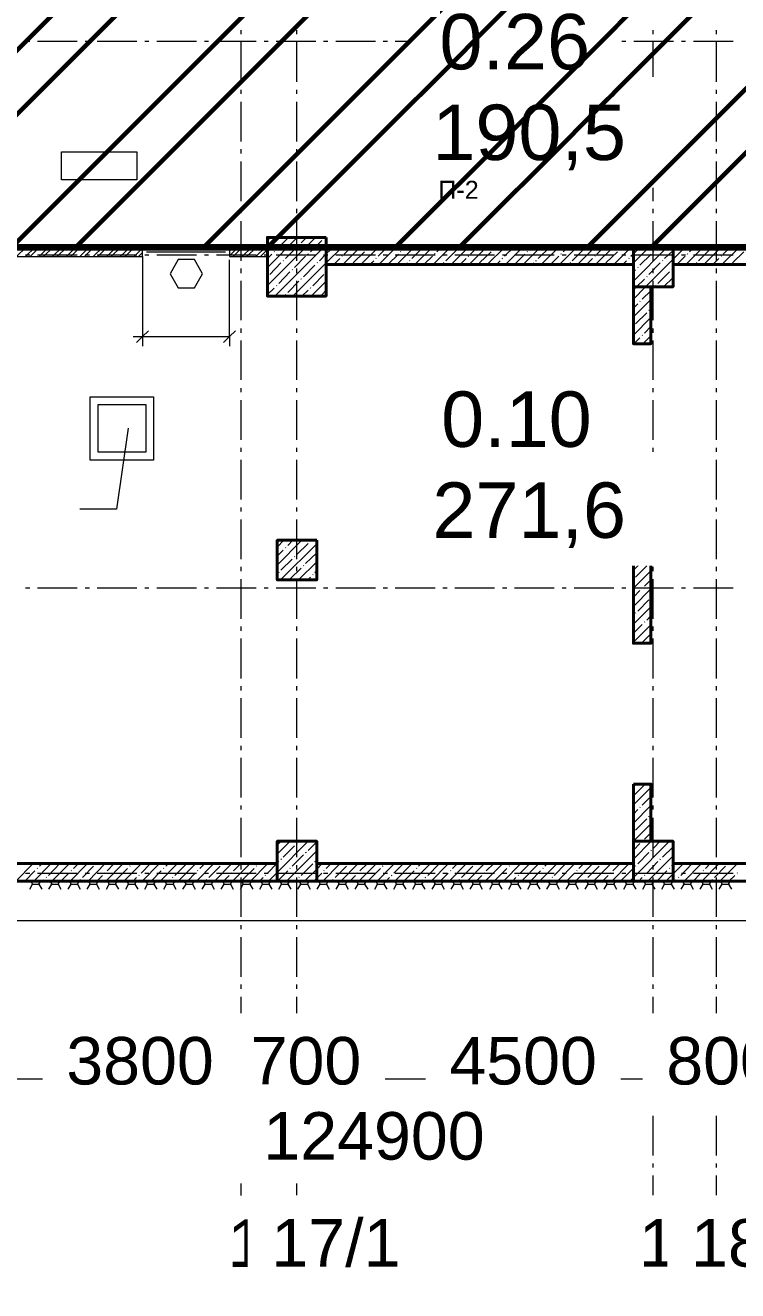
# Model space of a CAD drawing. Header units: millimetres. Extents: x -213911 to 415037, y -3642 to 107391.
# Drawn here: x -149133 to -140128, y -29 to 15954 of the extents above; entities that cross this region are included whole.
import ezdxf

# ---------------------------------------------------------------- set-up
doc = ezdxf.new("R2010")
doc.units = ezdxf.units.MM
for name, color, linetype, lineweight in [('9.1 Стен подвал шпак', 160, 'Continuous', 90), ('9.3 клининг подвал', 190, 'Continuous', 60), ('Оси', 7, 'Continuous', 9)]:
    doc.layers.add(name, color=color, linetype=linetype, lineweight=lineweight)
doc.layers.add('PDF _Текст', color=7, linetype='Continuous')
doc.styles.get("Standard").update_dxf_attribs({"font": 'arial.ttf'})

msp = doc.modelspace()

# ---------------------------------------------------------------- linework, layer by layer
at = {"lineweight": 40}
for points in [[(-131151.5, 13151.8), (-131151.5, 16155.4), (-131371.8, 16155.4), (-131371.8, 13151.8), (-131371.8, 9301), (-131371.8, 8801.1), (-131371.8, 5365.4), (-134773.6, 5365.4), (-134773.6, 6369.4), (-134993.9, 6369.4), (-134993.9, 5365.4), (-136332.6, 5365.4), (-140945.9, 5365.4), (-140945.9, 5145.1), (-136332.6, 5145.1), (-131151.5, 5145.1), (-131151.5, 5365.4), (-131151.5, 8801.1), (-130867.7, 8801.1), (-130867.7, 9301), (-131151.5, 9301)], [(-145330.6, 13274.7), (-146071.9, 13274.7), (-146071.9, 12533.3), (-145330.6, 12533.3)], [(-140945.9, 13151.8), (-141445.8, 13151.8), (-141445.8, 12651.9), (-140945.9, 12651.9)], [(-141445.8, 12651.9), (-141445.8, 11931.7), (-141225.5, 11931.7), (-141225.5, 12651.9)], [(-141445.8, 10131.3), (-141445.8, 8148.7), (-141225.5, 8148.7), (-141225.5, 10131.3)], [(-145449.2, 9449.2), (-145949.1, 9449.2), (-145949.1, 8949.4), (-145449.2, 8949.4)], [(-141445.8, 6369.4), (-141445.8, 5649.2), (-141225.5, 5649.2), (-141225.5, 6369.4)], [(-145449.2, 5145.1), (-145449.2, 5649.2), (-145949.1, 5649.2), (-145949.1, 5145.1)], [(-140945.9, 5145.1), (-140945.9, 5649.2), (-141445.8, 5649.2), (-141445.8, 5145.1)], [(-149952.4, 5145.1), (-145949.1, 5145.1), (-145949.1, 5365.4), (-149952.4, 5365.4)], [(-145449.2, 5145.1), (-141445.8, 5145.1), (-141445.8, 5365.4), (-145449.2, 5365.4)]]:
    msp.add_lwpolyline(points, close=True, dxfattribs=at)
for points in [[(-138285.5, 13151.8), (-145330.6, 13151.8)], [(-140945.9, 12931.5), (-134993.9, 12931.5), (-134993.9, 13151.8), (-136862.1, 13151.8)], [(-145330.6, 12931.5), (-141445.8, 12931.5)]]:
    msp.add_lwpolyline(points, dxfattribs=at)
at = {"lineweight": 18}
for points in [[(-147575.8, 12097), (-147652.1, 12024.9), (-147728.3, 11948.7)], [(-146474.4, 12097), (-146550.6, 12024.9), (-146626.9, 11948.7)]]:
    msp.add_lwpolyline(points, dxfattribs=at)
at = {"layer": 'Оси', "lineweight": 9}
for points in [[(-146402.4, 15841.9), (-146402.4, 15892.7)], [(-145699.1, 15841.9), (-145699.1, 15892.7)], [(-141195.9, 15841.9), (-141195.9, 15892.7)], [(-140395.2, 15841.9), (-140395.2, 15892.7)], [(-149130.6, 15752.9), (-149075.5, 15752.9)], [(-148978.1, 15752.9), (-148478.2, 15752.9)], [(-148376.5, 15752.9), (-148321.4, 15752.9)], [(-148224, 15752.9), (-147724.1, 15752.9)], [(-147622.4, 15752.9), (-147571.6, 15752.9)], [(-147469.9, 15752.9), (-146970, 15752.9)], [(-146868.4, 15752.9), (-146817.5, 15752.9)], [(-146715.8, 15752.9), (-146216, 15752.9)], [(-146402.4, 15240.3), (-146402.4, 15740.2)], [(-146114.3, 15752.9), (-146063.4, 15752.9)], [(-145961.8, 15752.9), (-145461.9, 15752.9)], [(-145699.1, 15240.3), (-145699.1, 15740.2)], [(-145364.5, 15752.9), (-145309.4, 15752.9)], [(-145207.7, 15752.9), (-144707.8, 15752.9)], [(-144610.4, 15752.9), (-144555.3, 15752.9)], [(-144457.9, 15752.9), (-143953.8, 15752.9)], [(-143856.3, 15752.9), (-143801.2, 15752.9)], [(-143703.8, 15752.9), (-143203.9, 15752.9)], [(-143102.2, 15752.9), (-143047.2, 15752.9)], [(-142949.7, 15752.9), (-142449.8, 15752.9)], [(-142348.2, 15752.9), (-142297.3, 15752.9)], [(-142195.7, 15752.9), (-141695.8, 15752.9)], [(-141594.1, 15752.9), (-141543.3, 15752.9)], [(-141441.6, 15752.9), (-140941.7, 15752.9)], [(-141195.9, 15240.3), (-141195.9, 15740.2)], [(-140840, 15752.9), (-140789.2, 15752.9)], [(-140687.5, 15752.9), (-140187.6, 15752.9)], [(-140395.2, 15240.3), (-140395.2, 15740.2)], [(-146402.4, 15087.8), (-146402.4, 15138.7)], [(-145699.1, 15087.8), (-145699.1, 15138.7)], [(-141195.9, 15087.8), (-141195.9, 15138.7)], [(-140395.2, 15087.8), (-140395.2, 15138.7)], [(-146402.4, 14486.3), (-146402.4, 14986.1)], [(-145699.1, 14486.3), (-145699.1, 14986.1)], [(-141195.9, 14486.3), (-141195.9, 14986.1)], [(-140395.2, 14486.3), (-140395.2, 14986.1)], [(-146402.4, 14333.7), (-146402.4, 14388.8)], [(-145699.1, 14333.7), (-145699.1, 14388.8)], [(-141195.9, 14333.7), (-141195.9, 14388.8)], [(-140395.2, 14333.7), (-140395.2, 14388.8)], [(-146402.4, 13732.2), (-146402.4, 14232.1)], [(-145699.1, 13732.2), (-145699.1, 14232.1)], [(-141195.9, 13732.2), (-141195.9, 14232.1)], [(-140395.2, 13732.2), (-140395.2, 14232.1)], [(-146402.4, 13579.7), (-146402.4, 13634.8)], [(-145699.1, 13579.7), (-145699.1, 13634.8)], [(-141195.9, 13579.7), (-141195.9, 13634.8)], [(-140395.2, 13579.7), (-140395.2, 13634.8)], [(-146402.4, 12978.1), (-146402.4, 13482.2)], [(-145699.1, 12978.1), (-145699.1, 13482.2)], [(-141195.9, 12978.1), (-141195.9, 13482.2)], [(-140395.2, 12978.1), (-140395.2, 13482.2)], [(-146071.9, 13122.2), (-145919.4, 13274.7)], [(-146071.9, 12893.4), (-145694.9, 13274.7)], [(-146071.9, 12668.9), (-145466.1, 13274.7)], [(-146071.9, 13236.5), (-146033.8, 13274.7)], [(-145957.5, 13122.2), (-145813.5, 13266.2)], [(-145644.1, 13206.9), (-145580.5, 13274.7)], [(-145360.2, 13266.2), (-145356, 13270.4)], [(-149244.9, 13033.2), (-149122.1, 13151.8)], [(-149130.6, 13033.2), (-149007.7, 13151.8)], [(-149071.3, 13033.2), (-148952.6, 13151.8)], [(-148956.9, 13033.2), (-148838.3, 13151.8)], [(-148901.8, 13033.2), (-148778.9, 13151.8)], [(-148787.4, 13033.2), (-148664.6, 13151.8)], [(-148728.1, 13033.2), (-148609.5, 13151.8)], [(-148613.7, 13033.2), (-148495.1, 13151.8)], [(-148558.7, 13033.2), (-148440, 13151.8)], [(-148444.3, 13033.2), (-148325.7, 13151.8)], [(-148385, 13033.2), (-148266.3, 13151.8)], [(-148274.8, 13033.2), (-148152, 13151.8)], [(-148215.5, 13033.2), (-148096.9, 13151.8)], [(-148101.1, 13033.2), (-147982.5, 13151.8)], [(-148046.1, 13033.2), (-147923.2, 13151.8)], [(-147931.7, 13033.2), (-147808.8, 13151.8)], [(-147872.4, 13033.2), (-147753.8, 13151.8)], [(-147758, 13033.2), (-147652.1, 13139.1)], [(-146550.6, 13041.7), (-146440.5, 13151.8)], [(-146504, 13033.2), (-146385.4, 13151.8)], [(-146389.6, 13033.2), (-146271, 13151.8)], [(-146334.6, 13033.2), (-146211.7, 13151.8)], [(-146220.2, 13033.2), (-146097.3, 13151.8)], [(-146160.9, 13033.2), (-146071.9, 13122.2)], [(-145978.7, 12533.3), (-145330.6, 13181.5)], [(-145843.2, 13007.8), (-145699.1, 13151.8)], [(-145750, 12533.3), (-145330.6, 12952.7), (-145127.2, 13151.8)], [(-145673.7, 13177.2), (-145669.5, 13185.7)], [(-145529.7, 13092.5), (-145385.6, 13236.5)], [(-145415.3, 12978.1), (-145330.6, 13067.1), (-145271.3, 13122.2)], [(-145245.8, 13151.8), (-145241.6, 13151.8)], [(-145118.7, 12931.5), (-144898.5, 13151.8)], [(-145101.8, 13062.8), (-145012.8, 13151.8)], [(-144890, 12931.5), (-144669.7, 13151.8)], [(-144818, 13122.2), (-144813.7, 13126.4)], [(-144788.3, 13151.8), (-144784.1, 13151.8)], [(-144673.9, 13037.4), (-144559.5, 13151.8)], [(-144665.5, 12931.5), (-144445.2, 13151.8)], [(-144436.7, 12931.5), (-144216.4, 13151.8)], [(-144360.4, 13122.2), (-144330.8, 13151.8)], [(-144246.1, 13007.8), (-144102, 13151.8)], [(-144207.9, 12931.5), (-143987.6, 13151.8)], [(-143979.2, 12931.5), (-143758.9, 13151.8)], [(-143932.6, 13092.5), (-143873.3, 13151.8)], [(-143818.2, 12978.1), (-143674.2, 13122.2)], [(-143750.4, 12931.5), (-143530.1, 13151.8)], [(-143648.7, 13151.8), (-143644.5, 13151.8)], [(-143521.6, 12931.5), (-143301.4, 13151.8)], [(-143504.7, 13062.8), (-143415.7, 13151.8)], [(-143292.9, 12931.5), (-143072.6, 13151.8)], [(-143216.6, 13122.2), (-143212.4, 13126.4)], [(-143191.2, 13151.8), (-143187, 13151.8)], [(-143076.8, 13037.4), (-142958.2, 13151.8)], [(-143064.1, 12931.5), (-142843.8, 13151.8)], [(-142839.6, 12931.5), (-142619.3, 13151.8)], [(-142763.3, 13122.2), (-142729.4, 13151.8)], [(-142649, 13007.8), (-142504.9, 13151.8)], [(-142610.8, 12931.5), (-142390.5, 13151.8)], [(-142382.1, 12931.5), (-142161.8, 13151.8)], [(-142335.5, 13092.5), (-142276.2, 13151.8)], [(-142221.1, 12978.1), (-142077.1, 13122.2)], [(-142153.3, 12931.5), (-141933, 13151.8)], [(-142047.4, 13151.8), (-142047.4, 13151.8)], [(-141924.5, 12931.5), (-141704.3, 13151.8)], [(-141907.6, 13062.8), (-141818.6, 13151.8)], [(-141695.8, 12931.5), (-141475.5, 13151.8)], [(-141619.5, 13122.2), (-141615.3, 13126.4)], [(-141594.1, 13151.8), (-141589.9, 13151.8)], [(-141479.7, 13037.4), (-141445.8, 13067.1), (-141361.1, 13151.8)], [(-141467, 12931.5), (-141445.8, 12952.7), (-141246.7, 13151.8)], [(-141445.8, 12723.9), (-141018, 13151.8)], [(-141445.8, 12495.2), (-141293.3, 12651.9), (-140945.9, 12999.3), (-140793.4, 13151.8)], [(-141166.2, 13122.2), (-141132.3, 13151.8)], [(-141051.9, 13007.8), (-140945.9, 13109.4), (-140907.8, 13151.8)], [(-140785, 12931.5), (-140564.7, 13151.8)], [(-140738.4, 13092.5), (-140679.1, 13151.8)], [(-140624, 12978.1), (-140479.9, 13122.2)], [(-140556.2, 12931.5), (-140335.9, 13151.8)], [(-140450.3, 13151.8), (-140450.3, 13151.8)], [(-140327.4, 12931.5), (-140107.2, 13151.8)], [(-140310.5, 13062.8), (-140221.5, 13151.8)], [(-149130.6, 13054.4), (-149075.5, 13054.4)], [(-148978.1, 13054.4), (-148478.2, 13054.4)], [(-148376.5, 13054.4), (-148321.4, 13054.4)], [(-148224, 13054.4), (-147724.1, 13054.4)], [(-147702.9, 13033.2), (-147652.1, 13084)], [(-147652.1, 13033.2), (-147652.1, 12024.9), (-147652.1, 11902.1)], [(-147622.4, 13054.4), (-147571.6, 13054.4)], [(-147601.2, 13092.5), (-146601.5, 13092.5)], [(-147469.9, 13054.4), (-146970, 13054.4)], [(-146868.4, 13054.4), (-146817.5, 13054.4)], [(-146715.8, 13054.4), (-146216, 13054.4)], [(-146550.6, 12024.9), (-146550.6, 12990.8)], [(-146114.3, 13054.4), (-146063.4, 13054.4)], [(-146071.9, 13007.8), (-146016.9, 13062.8)], [(-146042.3, 12808.7), (-145902.5, 12952.7)], [(-145987.2, 13092.5), (-145983, 13096.7)], [(-145961.8, 13054.4), (-145461.9, 13054.4)], [(-145872.8, 12978.1), (-145868.6, 12982.4)], [(-145728.8, 12893.4), (-145589, 13037.4)], [(-145559.3, 13062.8), (-145555.1, 13071.3)], [(-145444.9, 12952.7), (-145440.7, 12956.9)], [(-145364.5, 13054.4), (-145309.4, 13054.4)], [(-145233.1, 12931.5), (-145156.9, 13007.8)], [(-145207.7, 13054.4), (-144707.8, 13054.4)], [(-145131.5, 13037.4), (-145127.2, 13041.7)], [(-144987.4, 12952.7), (-144843.4, 13092.5)], [(-144779.8, 12931.5), (-144729, 12978.1)], [(-144703.6, 13007.8), (-144699.3, 13012)], [(-144610.4, 13054.4), (-144555.3, 13054.4)], [(-144551.1, 12931.5), (-144415.5, 13062.8)], [(-144457.9, 13054.4), (-143953.8, 13054.4)], [(-144390.1, 13092.5), (-144385.9, 13096.7)], [(-144322.3, 12931.5), (-144301.1, 12952.7)], [(-144275.7, 12978.1), (-144271.5, 12982.4)], [(-144093.6, 12931.5), (-143987.6, 13037.4)], [(-143962.2, 13062.8), (-143953.8, 13071.3)], [(-143856.3, 13054.4), (-143801.2, 13054.4)], [(-143847.8, 12952.7), (-143843.6, 12956.9)], [(-143703.8, 13054.4), (-143203.9, 13054.4)], [(-143636, 12931.5), (-143559.8, 13007.8)], [(-143534.4, 13037.4), (-143525.9, 13041.7)], [(-143390.3, 12952.7), (-143246.3, 13092.5)], [(-143178.5, 12931.5), (-143131.9, 12978.1)], [(-143106.5, 13007.8), (-143098, 13012)], [(-143102.2, 13054.4), (-143047.2, 13054.4)], [(-142949.7, 12931.5), (-142818.4, 13062.8)], [(-142949.7, 13054.4), (-142449.8, 13054.4)], [(-142788.8, 13092.5), (-142784.5, 13096.7)], [(-142725.2, 12931.5), (-142704, 12952.7)], [(-142678.6, 12978.1), (-142670.1, 12982.4)], [(-142496.4, 12931.5), (-142390.5, 13037.4)], [(-142360.9, 13062.8), (-142356.6, 13071.3)], [(-142348.2, 13054.4), (-142297.3, 13054.4)], [(-142246.5, 12952.7), (-142242.3, 12956.9)], [(-142195.7, 13054.4), (-141695.8, 13054.4)], [(-142038.9, 12931.5), (-141962.7, 13007.8)], [(-141933, 13037.4), (-141928.8, 13041.7)], [(-141793.2, 12952.7), (-141649.2, 13092.5)], [(-141594.1, 13054.4), (-141543.3, 13054.4)], [(-141581.4, 12931.5), (-141534.8, 12978.1)], [(-141505.1, 13007.8), (-141500.9, 13012)], [(-141441.6, 13054.4), (-140941.7, 13054.4)], [(-141365.3, 12923), (-141221.3, 13062.8)], [(-141251, 12808.7), (-141106.9, 12952.7)], [(-141191.7, 13092.5), (-141187.4, 13096.7)], [(-141077.3, 12978.1), (-141073, 12982.4)], [(-140899.3, 12931.5), (-140793.4, 13037.4)], [(-140840, 13054.4), (-140789.2, 13054.4)], [(-140763.8, 13062.8), (-140759.5, 13071.3)], [(-140687.5, 13054.4), (-140187.6, 13054.4)], [(-140649.4, 12952.7), (-140645.2, 12956.9)], [(-140441.8, 12931.5), (-140365.6, 13007.8)], [(-140335.9, 13037.4), (-140331.7, 13041.7)], [(-140196.1, 12952.7), (-140052.1, 13092.5)], [(-146402.4, 12825.6), (-146402.4, 12880.7)], [(-145927.9, 12694.3), (-145788.1, 12838.3)], [(-145758.4, 12863.7), (-145754.2, 12868)], [(-145699.1, 12825.6), (-145699.1, 12880.7)], [(-145614.4, 12779), (-145474.6, 12923)], [(-145500, 12664.6), (-145360.2, 12808.7)], [(-145330.6, 12838.3), (-145330.6, 12838.3)], [(-141445.8, 12838.3), (-141420.4, 12863.7)], [(-141390.8, 12893.4), (-141386.5, 12897.6)], [(-141195.9, 12825.6), (-141195.9, 12880.7)], [(-141136.6, 12694.3), (-140992.5, 12838.3)], [(-140962.9, 12863.7), (-140958.7, 12868)], [(-140395.2, 12825.6), (-140395.2, 12880.7)], [(-146402.4, 12228.3), (-146402.4, 12728.2)], [(-146071.9, 12783.2), (-146067.7, 12783.2)], [(-146071.9, 12554.5), (-145987.2, 12635)], [(-145957.5, 12664.6), (-145953.3, 12668.9)], [(-145813.5, 12579.9), (-145673.7, 12723.9)], [(-145699.1, 12228.3), (-145699.1, 12728.2)], [(-145644.1, 12749.4), (-145639.8, 12757.8)], [(-145529.7, 12635), (-145525.4, 12643.4)], [(-145521.2, 12533.3), (-145330.6, 12723.9)], [(-141445.8, 12609.6), (-141407.7, 12651.9), (-141306, 12749.4)], [(-141276.4, 12779), (-141272.1, 12783.2)], [(-141195.9, 12228.3), (-141195.9, 12728.2)], [(-141166.2, 12664.6), (-141157.8, 12668.9)], [(-141064.6, 12651.9), (-140945.9, 12770.5)], [(-140950.2, 12651.9), (-140945.9, 12656.2)], [(-140395.2, 12228.3), (-140395.2, 12728.2)], [(-145843.2, 12550.2), (-145838.9, 12554.5)], [(-145635.6, 12533.3), (-145559.3, 12609.6)], [(-145385.6, 12550.2), (-145330.6, 12609.6)], [(-141445.8, 12270.7), (-141225.5, 12490.9)], [(-141365.3, 12465.5), (-141361.1, 12469.8)], [(-141335.7, 12495.2), (-141225.5, 12601.1)], [(-141445.8, 12380.8), (-141390.8, 12435.9)], [(-141420.4, 12181.7), (-141276.4, 12321.5)], [(-141251, 12351.1), (-141246.7, 12355.4)], [(-168333.9, 5043.4), (-168333.9, 4645.2), (-130647.4, 4645.2), (-130647.4, 8301.2), (-121640.9, 8301.2), (-121640.9, 12300.3), (-122034.9, 12300.3)], [(-141445.8, 12041.9), (-141225.5, 12262.2)], [(-141445.8, 12156.3), (-141445.8, 12156.3)], [(-141306, 12067.3), (-141225.5, 12147.8)], [(-147770.7, 12024.9), (-146550.6, 12024.9), (-146550.6, 11902.1)], [(-146402.4, 12071.5), (-146402.4, 12126.6)], [(-145699.1, 12071.5), (-145699.1, 12126.6)], [(-141441.6, 11931.7), (-141365.3, 12008)], [(-141335.7, 12037.7), (-141331.5, 12041.9)], [(-141327.2, 11931.7), (-141225.5, 12033.4)], [(-141195.9, 12071.5), (-141195.9, 12126.6)], [(-140395.2, 12071.5), (-140395.2, 12126.6)], [(-146402.4, 11474.2), (-146402.4, 11974.1)], [(-145699.1, 11474.2), (-145699.1, 11974.1)], [(-141195.9, 11474.2), (-141195.9, 11974.1)], [(-140395.2, 11474.2), (-140395.2, 11974.1)], [(-146402.4, 11321.7), (-146402.4, 11372.5)], [(-145699.1, 11321.7), (-145699.1, 11372.5)], [(-141195.9, 11321.7), (-141195.9, 11372.5)], [(-140395.2, 11321.7), (-140395.2, 11372.5)], [(-146402.4, 10720.1), (-146402.4, 11220)], [(-145699.1, 10720.1), (-145699.1, 11220)], [(-141195.9, 10720.1), (-141195.9, 11220)], [(-140395.2, 10720.1), (-140395.2, 11220)], [(-147834.2, 10864.2), (-147978.3, 9843.2), (-148444.3, 9843.2)], [(-146402.4, 10567.6), (-146402.4, 10618.5)], [(-145699.1, 10567.6), (-145699.1, 10618.5)], [(-141195.9, 10567.6), (-141195.9, 10618.5)], [(-140395.2, 10567.6), (-140395.2, 10618.5)], [(-146402.4, 9966.1), (-146402.4, 10466)], [(-145699.1, 9966.1), (-145699.1, 10466)], [(-141195.9, 9966.1), (-141195.9, 10466)], [(-140395.2, 9966.1), (-140395.2, 10466)], [(-141445.8, 9987.3), (-141301.8, 10131.3)], [(-141420.4, 10127.1), (-141416.2, 10131.3)], [(-141276.4, 10042.3), (-141225.5, 10093.2)], [(-141445.8, 9872.9), (-141335.7, 9983)], [(-141445.8, 9758.5), (-141225.5, 9978.8)], [(-141306, 10012.7), (-141301.8, 10016.9)], [(-146402.4, 9813.6), (-146402.4, 9864.4)], [(-145699.1, 9813.6), (-145699.1, 9864.4)], [(-141445.8, 9529.7), (-141225.5, 9750)], [(-141365.3, 9724.6), (-141225.5, 9864.4)], [(-141195.9, 9813.6), (-141195.9, 9864.4)], [(-140395.2, 9813.6), (-140395.2, 9864.4)], [(-146402.4, 9212), (-146402.4, 9711.9)], [(-145699.1, 9212), (-145699.1, 9711.9)], [(-141445.8, 9644.1), (-141420.4, 9669.5)], [(-141390.8, 9699.2), (-141386.5, 9703.4)], [(-141251, 9614.5), (-141225.5, 9635.6)], [(-141195.9, 9212), (-141195.9, 9711.9)], [(-140395.2, 9212), (-140395.2, 9711.9)], [(-145949.1, 9364.5), (-145864.3, 9449.2)], [(-145949.1, 9135.8), (-145635.6, 9449.2)], [(-145813.5, 9385.7), (-145750, 9449.2)], [(-145529.7, 9440.8), (-145525.4, 9445)], [(-141445.8, 9415.4), (-141306, 9555.2)], [(-141445.8, 9301), (-141225.5, 9521.3)], [(-141276.4, 9584.8), (-141272.1, 9589)], [(-145949.1, 9250.1), (-145872.8, 9326.4)], [(-145906.7, 8949.4), (-145449.2, 9406.9)], [(-145843.2, 9356), (-145838.9, 9360.3)], [(-145699.1, 9271.3), (-145559.3, 9411.1)], [(-145589, 9156.9), (-145449.2, 9292.5)], [(-141445.8, 9072.2), (-141225.5, 9292.5)], [(-141365.3, 9271.3), (-141361.1, 9275.6)], [(-141335.7, 9296.7), (-141225.5, 9406.9)], [(-146402.4, 9059.5), (-146402.4, 9114.6)], [(-145902.5, 9072.2), (-145758.4, 9212)], [(-145728.8, 9241.7), (-145724.5, 9245.9)], [(-145699.1, 9059.5), (-145699.1, 9114.6)], [(-145677.9, 8949.4), (-145449.2, 9178.1)], [(-145614.4, 9127.3), (-145610.2, 9131.5)], [(-141445.8, 9186.6), (-141390.8, 9241.7)], [(-141420.4, 8983.2), (-141276.4, 9127.3)], [(-141251, 9156.9), (-141246.7, 9161.2)], [(-141195.9, 9059.5), (-141195.9, 9114.6)], [(-140395.2, 9059.5), (-140395.2, 9114.6)], [(-146402.4, 8457.9), (-146402.4, 8957.8)], [(-145927.9, 9042.6), (-145923.7, 9046.8)], [(-145788.1, 8957.8), (-145644.1, 9097.6)], [(-145699.1, 8457.9), (-145699.1, 8957.8)], [(-145563.6, 8949.4), (-145529.7, 8983.2)], [(-145500, 9012.9), (-145495.8, 9017.1)], [(-145474.6, 9042.6), (-145449.2, 9063.7)], [(-141445.8, 8843.4), (-141225.5, 9063.7)], [(-141445.8, 8957.8), (-141445.8, 8962.1)], [(-141195.9, 8457.9), (-141195.9, 8957.8)], [(-140395.2, 8457.9), (-140395.2, 8957.8)], [(-149130.6, 8847.7), (-149075.5, 8847.7)], [(-148978.1, 8847.7), (-148478.2, 8847.7)], [(-148376.5, 8847.7), (-148321.4, 8847.7)], [(-148224, 8847.7), (-147724.1, 8847.7)], [(-147622.4, 8847.7), (-147571.6, 8847.7)], [(-147469.9, 8847.7), (-146970, 8847.7)], [(-146868.4, 8847.7), (-146817.5, 8847.7)], [(-146715.8, 8847.7), (-146216, 8847.7)], [(-146114.3, 8847.7), (-146063.4, 8847.7)], [(-145961.8, 8847.7), (-145461.9, 8847.7)], [(-145449.2, 8949.4), (-145449.2, 8949.4)], [(-145364.5, 8847.7), (-145309.4, 8847.7)], [(-145207.7, 8847.7), (-144707.8, 8847.7)], [(-144610.4, 8847.7), (-144555.3, 8847.7)], [(-144457.9, 8847.7), (-143953.8, 8847.7)], [(-143856.3, 8847.7), (-143801.2, 8847.7)], [(-143703.8, 8847.7), (-143203.9, 8847.7)], [(-143102.2, 8847.7), (-143047.2, 8847.7)], [(-142949.7, 8847.7), (-142449.8, 8847.7)], [(-142348.2, 8847.7), (-142297.3, 8847.7)], [(-142195.7, 8847.7), (-141695.8, 8847.7)], [(-141594.1, 8847.7), (-141543.3, 8847.7)], [(-141445.8, 8614.7), (-141225.5, 8835)], [(-141445.8, 8729.1), (-141365.3, 8813.8)], [(-141441.6, 8847.7), (-140941.7, 8847.7)], [(-141335.7, 8843.4), (-141331.5, 8847.7)], [(-141306, 8868.9), (-141225.5, 8949.4)], [(-140840, 8847.7), (-140789.2, 8847.7)], [(-140687.5, 8847.7), (-140187.6, 8847.7)], [(-141390.8, 8555.4), (-141251, 8699.4)], [(-141445.8, 8390.2), (-141225.5, 8610.4)], [(-141420.4, 8530), (-141416.2, 8534.2)], [(-141276.4, 8441), (-141225.5, 8496.1)], [(-146402.4, 8305.4), (-146402.4, 8360.5)], [(-145699.1, 8305.4), (-145699.1, 8360.5)], [(-141445.8, 8275.8), (-141335.7, 8385.9)], [(-141445.8, 8161.4), (-141225.5, 8381.7)], [(-141306, 8415.6), (-141301.8, 8419.8)], [(-141195.9, 8305.4), (-141195.9, 8360.5)], [(-140395.2, 8305.4), (-140395.2, 8360.5)], [(-146402.4, 7703.9), (-146402.4, 8208)], [(-145699.1, 7703.9), (-145699.1, 8208)], [(-141344.2, 8148.7), (-141225.5, 8267.3)], [(-141229.8, 8148.7), (-141225.5, 8152.9)], [(-141195.9, 7703.9), (-141195.9, 8208)], [(-140395.2, 7703.9), (-140395.2, 8208)], [(-146402.4, 7551.4), (-146402.4, 7606.4)], [(-145699.1, 7551.4), (-145699.1, 7606.4)], [(-141195.9, 7551.4), (-141195.9, 7606.4)], [(-140395.2, 7551.4), (-140395.2, 7606.4)], [(-146402.4, 6954), (-146402.4, 7453.9)], [(-145699.1, 6954), (-145699.1, 7453.9)], [(-141195.9, 6954), (-141195.9, 7453.9)], [(-140395.2, 6954), (-140395.2, 7453.9)], [(-146402.4, 6797.3), (-146402.4, 6852.4)], [(-145699.1, 6797.3), (-145699.1, 6852.4)], [(-141195.9, 6797.3), (-141195.9, 6852.4)], [(-140395.2, 6797.3), (-140395.2, 6852.4)], [(-146402.4, 6200), (-146402.4, 6699.9)], [(-145699.1, 6200), (-145699.1, 6699.9)], [(-141195.9, 6200), (-141195.9, 6699.9)], [(-140395.2, 6200), (-140395.2, 6699.9)], [(-141445.8, 6335.5), (-141411.9, 6369.4)], [(-141445.8, 6221.2), (-141306, 6361)], [(-141445.8, 6106.8), (-141225.5, 6327.1)], [(-146402.4, 6047.5), (-146402.4, 6098.3)], [(-145699.1, 6047.5), (-145699.1, 6098.3)], [(-141445.8, 5878), (-141225.5, 6098.3)], [(-141365.3, 6072.9), (-141361.1, 6077.1)], [(-141335.7, 6102.5), (-141225.5, 6212.7)], [(-141195.9, 6047.5), (-141195.9, 6098.3)], [(-140395.2, 6047.5), (-140395.2, 6098.3)], [(-146402.4, 5445.9), (-146402.4, 5945.8)], [(-145699.1, 5445.9), (-145699.1, 5945.8)], [(-141445.8, 5992.4), (-141390.8, 6047.5)], [(-141420.4, 5789), (-141276.4, 5933.1)], [(-141251, 5958.5), (-141246.7, 5967)], [(-141195.9, 5445.9), (-141195.9, 5945.8)], [(-140395.2, 5445.9), (-140395.2, 5945.8)], [(-141445.8, 5649.2), (-141225.5, 5869.5)], [(-141445.8, 5763.6), (-141445.8, 5763.6)], [(-141306, 5674.7), (-141225.5, 5755.2)], [(-146059.2, 5145.1), (-145949.1, 5255.3), (-145559.3, 5649.2)], [(-145949.1, 5484), (-145783.9, 5649.2)], [(-145949.1, 5598.4), (-145898.2, 5649.2)], [(-145699.1, 5619.6), (-145694.9, 5623.8)], [(-145673.7, 5645), (-145673.7, 5649.2)], [(-145559.3, 5530.6), (-145449.2, 5640.8)], [(-141492.4, 5145.1), (-141445.8, 5191.7), (-140992.5, 5649.2)], [(-141445.8, 5420.5), (-141221.3, 5649.2)], [(-141445.8, 5534.9), (-141365.3, 5619.6)], [(-141335.7, 5645), (-141335.7, 5649.2), (-141331.5, 5649.2)], [(-141191.7, 5560.3), (-141106.9, 5649.2)], [(-145872.8, 5445.9), (-145728.8, 5589.9)], [(-145830.5, 5145.1), (-145449.2, 5526.4)], [(-145758.4, 5331.5), (-145614.4, 5475.6)], [(-145589, 5505.2), (-145580.5, 5509.4)], [(-141390.8, 5361.2), (-141251, 5505.2)], [(-141263.7, 5145.1), (-140945.9, 5462.8)], [(-141221.3, 5530.6), (-141217.1, 5539.1)], [(-141077.3, 5445.9), (-140945.9, 5577.2)], [(-149253.4, 5145.1), (-149033.1, 5365.4)], [(-149139, 5145.1), (-149011.9, 5276.4)], [(-149024.7, 5145.1), (-148804.4, 5365.4)], [(-148982.3, 5306.1), (-148978.1, 5310.3)], [(-148952.6, 5331.5), (-148918.7, 5365.4)], [(-148838.3, 5217.1), (-148698.5, 5361.2)], [(-148795.9, 5145.1), (-148575.6, 5365.4)], [(-148567.1, 5145.1), (-148346.8, 5365.4)], [(-148554.4, 5276.4), (-148550.2, 5280.7)], [(-148524.8, 5306.1), (-148461.2, 5365.4)], [(-148410.4, 5191.7), (-148270.6, 5331.5)], [(-148338.4, 5145.1), (-148122.3, 5365.4)], [(-148240.9, 5361.2), (-148236.7, 5365.4)], [(-148113.8, 5145.1), (-147893.6, 5365.4)], [(-148096.9, 5276.4), (-148007.9, 5365.4)], [(-147982.5, 5162.1), (-147842.7, 5306.1)], [(-147885.1, 5145.1), (-147664.8, 5365.4)], [(-147813.1, 5331.5), (-147808.8, 5335.8)], [(-147783.4, 5361.2), (-147779.2, 5365.4)], [(-147669, 5246.8), (-147550.4, 5365.4)], [(-147656.3, 5145.1), (-147436, 5365.4)], [(-147541.9, 5145.1), (-147414.8, 5276.4)], [(-147427.6, 5145.1), (-147207.3, 5365.4)], [(-147385.2, 5306.1), (-147381, 5310.3)], [(-147355.5, 5331.5), (-147321.6, 5365.4)], [(-147241.2, 5217.1), (-147097.1, 5361.2)], [(-147198.8, 5145.1), (-146978.5, 5365.4)], [(-146970, 5145.1), (-146749.7, 5365.4)], [(-146957.3, 5276.4), (-146953.1, 5280.7)], [(-146927.7, 5306.1), (-146864.1, 5365.4)], [(-146813.3, 5191.7), (-146669.2, 5331.5)], [(-146741.3, 5145.1), (-146521, 5365.4)], [(-146643.8, 5361.2), (-146639.6, 5365.4)], [(-146512.5, 5145.1), (-146292.2, 5365.4)], [(-146499.8, 5276.4), (-146406.6, 5365.4)], [(-146402.4, 5293.4), (-146402.4, 5344.2)], [(-146385.4, 5162.1), (-146241.4, 5306.1)], [(-146288, 5145.1), (-146067.7, 5365.4)], [(-146216, 5331.5), (-146211.7, 5335.8)], [(-146186.3, 5361.2), (-146182.1, 5365.4)], [(-146071.9, 5246.8), (-145953.3, 5365.4)], [(-145949.1, 5369.6), (-145927.9, 5390.8)], [(-145944.8, 5145.1), (-145813.5, 5276.4)], [(-145902.5, 5416.2), (-145894, 5424.7)], [(-145788.1, 5306.1), (-145783.9, 5310.3)], [(-145699.1, 5293.4), (-145699.1, 5344.2)], [(-145644.1, 5217.1), (-145500, 5361.2)], [(-145601.7, 5145.1), (-145449.2, 5297.6), (-145381.4, 5365.4)], [(-145474.6, 5390.8), (-145466.1, 5395.1)], [(-145372.9, 5145.1), (-145152.6, 5365.4)], [(-145360.2, 5276.4), (-145356, 5280.7)], [(-145330.6, 5306.1), (-145267, 5365.4)], [(-145216.2, 5191.7), (-145072.1, 5331.5)], [(-145144.2, 5145.1), (-144923.9, 5365.4)], [(-145046.7, 5361.2), (-145038.3, 5365.4)], [(-144915.4, 5145.1), (-144695.1, 5365.4)], [(-144902.7, 5276.4), (-144809.5, 5365.4)], [(-144788.3, 5162.1), (-144644.3, 5306.1)], [(-144686.6, 5145.1), (-144466.3, 5365.4)], [(-144618.9, 5331.5), (-144610.4, 5335.8)], [(-144589.2, 5361.2), (-144580.7, 5365.4)], [(-144474.8, 5246.8), (-144352, 5365.4)], [(-144462.1, 5145.1), (-144241.8, 5365.4)], [(-144347.7, 5145.1), (-144216.4, 5276.4)], [(-144233.3, 5145.1), (-144013.1, 5365.4)], [(-144186.7, 5306.1), (-144182.5, 5310.3)], [(-144161.3, 5331.5), (-144127.4, 5365.4)], [(-144047, 5217.1), (-143902.9, 5361.2)], [(-144004.6, 5145.1), (-143784.3, 5365.4)], [(-143775.8, 5145.1), (-143555.5, 5365.4)], [(-143758.9, 5276.4), (-143754.6, 5280.7)], [(-143733.5, 5306.1), (-143669.9, 5365.4)], [(-143619.1, 5191.7), (-143475, 5331.5)], [(-143547.1, 5145.1), (-143326.8, 5365.4)], [(-143445.4, 5361.2), (-143441.2, 5365.4)], [(-143318.3, 5145.1), (-143098, 5365.4)], [(-143305.6, 5276.4), (-143212.4, 5365.4)], [(-143191.2, 5162.1), (-143047.2, 5306.1)], [(-143089.5, 5145.1), (-142869.2, 5365.4)], [(-143017.5, 5331.5), (-143013.3, 5335.8)], [(-142992.1, 5361.2), (-142983.6, 5365.4)], [(-142877.7, 5246.8), (-142754.9, 5365.4)], [(-142860.8, 5145.1), (-142640.5, 5365.4)], [(-142746.4, 5145.1), (-142619.3, 5276.4)], [(-142632, 5145.1), (-142411.7, 5365.4)], [(-142589.6, 5306.1), (-142585.4, 5310.3)], [(-142564.2, 5331.5), (-142526.1, 5365.4)], [(-142449.8, 5217.1), (-142305.8, 5361.2)], [(-142407.5, 5145.1), (-142187.2, 5365.4)], [(-142178.7, 5145.1), (-141958.4, 5365.4)], [(-142161.8, 5276.4), (-142157.5, 5280.7)], [(-142136.4, 5306.1), (-142072.8, 5365.4)], [(-142022, 5191.7), (-141877.9, 5331.5)], [(-141950, 5145.1), (-141729.7, 5365.4)], [(-141848.3, 5361.2), (-141844.1, 5365.4)], [(-141721.2, 5145.1), (-141500.9, 5365.4)], [(-141708.5, 5276.4), (-141615.3, 5365.4)], [(-141594.1, 5162.1), (-141450.1, 5306.1)], [(-141420.4, 5331.5), (-141416.2, 5335.8)], [(-141276.4, 5246.8), (-141136.6, 5390.8)], [(-141195.9, 5293.4), (-141195.9, 5344.2)], [(-141149.3, 5145.1), (-141022.2, 5276.4)], [(-141106.9, 5416.2), (-141102.7, 5424.7)], [(-141034.9, 5145.1), (-140945.9, 5238.3), (-140814.6, 5365.4)], [(-140992.5, 5306.1), (-140988.3, 5310.3)], [(-140962.9, 5331.5), (-140945.9, 5352.7), (-140929, 5365.4)], [(-140848.5, 5217.1), (-140708.7, 5361.2)], [(-140806.1, 5145.1), (-140585.9, 5365.4)], [(-140581.6, 5145.1), (-140361.3, 5365.4)], [(-140564.7, 5276.4), (-140560.4, 5280.7)], [(-140535, 5306.1), (-140475.7, 5365.4)], [(-140420.6, 5191.7), (-140280.8, 5331.5)], [(-140395.2, 5293.4), (-140395.2, 5344.2)], [(-140352.9, 5145.1), (-140132.6, 5365.4)], [(-140251.2, 5361.2), (-140247, 5365.4)], [(-149130.6, 5246.8), (-149075.5, 5246.8)], [(-149062.8, 5145.1), (-149041.6, 5107), (-148961.1, 5107), (-148923, 5043.4)], [(-148978.1, 5246.8), (-148478.2, 5246.8)], [(-148961.1, 5107), (-148935.7, 5145.1)], [(-148910.3, 5145.1), (-148897.6, 5162.1)], [(-148867.9, 5191.7), (-148863.7, 5196)], [(-148821.3, 5145.1), (-148795.9, 5107), (-148715.4, 5107), (-148681.5, 5043.4)], [(-148715.4, 5107), (-148694.2, 5145.1)], [(-148681.5, 5145.1), (-148584.1, 5246.8)], [(-148575.6, 5145.1), (-148554.4, 5107), (-148473.9, 5107), (-148440, 5043.4)], [(-148473.9, 5107), (-148452.7, 5145.1)], [(-148440, 5162.1), (-148435.8, 5166.3)], [(-148376.5, 5246.8), (-148321.4, 5246.8)], [(-148334.1, 5145.1), (-148312.9, 5107), (-148232.5, 5107), (-148198.6, 5043.4)], [(-148232.5, 5107), (-148211.3, 5145.1)], [(-148228.2, 5145.1), (-148156.2, 5217.1)], [(-148224, 5246.8), (-147724.1, 5246.8)], [(-148126.5, 5246.8), (-148122.3, 5251)], [(-148092.7, 5145.1), (-148071.5, 5107), (-147991, 5107), (-147952.9, 5043.4)], [(-147991, 5107), (-147969.8, 5145.1)], [(-147851.2, 5145.1), (-147830, 5107), (-147749.5, 5107), (-147711.4, 5043.4)], [(-147770.7, 5145.1), (-147728.3, 5191.7)], [(-147749.5, 5107), (-147728.3, 5145.1)], [(-147698.7, 5217.1), (-147694.4, 5221.4)], [(-147622.4, 5246.8), (-147571.6, 5246.8)], [(-147609.7, 5145.1), (-147588.5, 5107), (-147508, 5107), (-147469.9, 5043.4)], [(-147508, 5107), (-147482.6, 5145.1)], [(-147469.9, 5246.8), (-146970, 5246.8)], [(-147368.2, 5145.1), (-147347.1, 5107), (-147262.3, 5107), (-147228.4, 5043.4)], [(-147313.2, 5145.1), (-147300.5, 5162.1)], [(-147270.8, 5191.7), (-147266.6, 5196)], [(-147262.3, 5107), (-147241.2, 5145.1)], [(-147126.8, 5145.1), (-147101.4, 5107), (-147020.9, 5107), (-146987, 5043.4)], [(-147084.4, 5145.1), (-146987, 5246.8)], [(-147020.9, 5107), (-146999.7, 5145.1)], [(-146881.1, 5145.1), (-146859.9, 5107), (-146779.4, 5107), (-146745.5, 5043.4)], [(-146868.4, 5246.8), (-146817.5, 5246.8)], [(-146842.9, 5162.1), (-146838.7, 5166.3)], [(-146779.4, 5107), (-146758.2, 5145.1)], [(-146715.8, 5246.8), (-146216, 5246.8)], [(-146639.6, 5145.1), (-146618.4, 5107), (-146537.9, 5107), (-146504, 5043.4)], [(-146626.9, 5145.1), (-146554.9, 5217.1)], [(-146537.9, 5107), (-146516.7, 5145.1)], [(-146529.4, 5246.8), (-146525.2, 5251)], [(-146402.4, 4691.8), (-146402.4, 5191.7)], [(-146398.1, 5145.1), (-146376.9, 5107), (-146296.4, 5107), (-146258.3, 5043.4)], [(-146296.4, 5107), (-146275.3, 5145.1)], [(-146173.6, 5145.1), (-146127, 5191.7)], [(-146156.6, 5145.1), (-146135.5, 5107), (-146055, 5107), (-146016.9, 5043.4)], [(-146114.3, 5246.8), (-146063.4, 5246.8)], [(-146101.6, 5217.1), (-146097.3, 5221.4)], [(-146055, 5107), (-146033.8, 5145.1)], [(-145961.8, 5246.8), (-145461.9, 5246.8)], [(-145915.2, 5145.1), (-145894, 5107), (-145813.5, 5107), (-145775.4, 5043.4)], [(-145813.5, 5107), (-145788.1, 5145.1)], [(-145716.1, 5145.1), (-145699.1, 5162.1)], [(-145699.1, 4691.8), (-145699.1, 5191.7)], [(-145673.7, 5191.7), (-145669.5, 5196)], [(-145673.7, 5145.1), (-145648.3, 5107), (-145567.8, 5107), (-145533.9, 5043.4)], [(-145567.8, 5107), (-145546.6, 5145.1)], [(-145487.3, 5145.1), (-145449.2, 5183.2), (-145385.6, 5246.8)], [(-145428, 5145.1), (-145406.8, 5107), (-145326.3, 5107), (-145292.4, 5043.4)], [(-145364.5, 5246.8), (-145309.4, 5246.8)], [(-145326.3, 5107), (-145305.1, 5145.1)], [(-145245.8, 5162.1), (-145241.6, 5166.3)], [(-145207.7, 5246.8), (-144707.8, 5246.8)], [(-145186.5, 5145.1), (-145165.3, 5107), (-145084.9, 5107), (-145051, 5043.4)], [(-145084.9, 5107), (-145063.7, 5145.1)], [(-145029.8, 5145.1), (-144957.8, 5217.1)], [(-144945.1, 5145.1), (-144923.9, 5107), (-144843.4, 5107), (-144805.3, 5043.4)], [(-144932.3, 5246.8), (-144923.9, 5251)], [(-144843.4, 5107), (-144822.2, 5145.1)], [(-144703.6, 5145.1), (-144682.4, 5107), (-144601.9, 5107), (-144563.8, 5043.4)], [(-144610.4, 5246.8), (-144555.3, 5246.8)], [(-144601.9, 5107), (-144580.7, 5145.1)], [(-144572.3, 5145.1), (-144529.9, 5191.7)], [(-144504.5, 5217.1), (-144496, 5221.4)], [(-144462.1, 5145.1), (-144440.9, 5107), (-144360.4, 5107), (-144322.3, 5043.4)], [(-144457.9, 5246.8), (-143953.8, 5246.8)], [(-144360.4, 5107), (-144339.3, 5145.1)], [(-144220.6, 5145.1), (-144199.5, 5107), (-144119, 5107), (-144080.8, 5043.4)], [(-144119, 5145.1), (-144102, 5162.1)], [(-144119, 5107), (-144093.6, 5145.1)], [(-144076.6, 5191.7), (-144068.1, 5196)], [(-143979.2, 5145.1), (-143953.8, 5107), (-143873.3, 5107), (-143839.4, 5043.4)], [(-143890.2, 5145.1), (-143788.5, 5246.8)], [(-143873.3, 5107), (-143852.1, 5145.1)], [(-143856.3, 5246.8), (-143801.2, 5246.8)], [(-143733.5, 5145.1), (-143712.3, 5107), (-143631.8, 5107), (-143597.9, 5043.4)], [(-143703.8, 5246.8), (-143203.9, 5246.8)], [(-143648.7, 5162.1), (-143640.3, 5166.3)], [(-143631.8, 5107), (-143610.6, 5145.1)], [(-143492, 5145.1), (-143470.8, 5107), (-143390.3, 5107), (-143356.4, 5043.4)], [(-143432.7, 5145.1), (-143360.7, 5217.1)], [(-143390.3, 5107), (-143369.1, 5145.1)], [(-143331, 5246.8), (-143326.8, 5251)], [(-143250.5, 5145.1), (-143229.3, 5107), (-143148.8, 5107), (-143110.7, 5043.4)], [(-143148.8, 5107), (-143127.7, 5145.1)], [(-143102.2, 5246.8), (-143047.2, 5246.8)], [(-143009, 5145.1), (-142987.9, 5107), (-142907.4, 5107), (-142869.2, 5043.4)], [(-142975.2, 5145.1), (-142932.8, 5191.7)], [(-142949.7, 5246.8), (-142449.8, 5246.8)], [(-142907.4, 5107), (-142886.2, 5145.1)], [(-142903.1, 5217.1), (-142898.9, 5221.4)], [(-142767.6, 5145.1), (-142746.4, 5107), (-142665.9, 5107), (-142627.8, 5043.4)], [(-142665.9, 5107), (-142644.7, 5145.1)], [(-142526.1, 5145.1), (-142504.9, 5107), (-142420.2, 5107), (-142386.3, 5043.4)], [(-142521.9, 5145.1), (-142504.9, 5162.1)], [(-142475.3, 5191.7), (-142471, 5196)], [(-142420.2, 5107), (-142399, 5145.1)], [(-142348.2, 5246.8), (-142297.3, 5246.8)], [(-142293.1, 5145.1), (-142191.4, 5246.8)], [(-142284.6, 5145.1), (-142259.2, 5107), (-142178.7, 5107), (-142144.8, 5043.4)], [(-142195.7, 5246.8), (-141695.8, 5246.8)], [(-142178.7, 5107), (-142157.5, 5145.1)], [(-142047.4, 5162.1), (-142043.2, 5166.3)], [(-142038.9, 5145.1), (-142017.7, 5107), (-141937.3, 5107), (-141903.4, 5043.4)], [(-141937.3, 5107), (-141916.1, 5145.1)], [(-141835.6, 5145.1), (-141763.6, 5217.1)], [(-141797.5, 5145.1), (-141776.3, 5107), (-141695.8, 5107), (-141661.9, 5043.4)], [(-141733.9, 5246.8), (-141729.7, 5251)], [(-141695.8, 5107), (-141674.6, 5145.1)], [(-141594.1, 5246.8), (-141543.3, 5246.8)], [(-141556, 5145.1), (-141534.8, 5107), (-141454.3, 5107), (-141416.2, 5043.4)], [(-141454.3, 5107), (-141433.1, 5145.1)], [(-141441.6, 5246.8), (-140941.7, 5246.8)], [(-141378.1, 5145.1), (-141335.7, 5191.7)], [(-141314.5, 5145.1), (-141293.3, 5107), (-141212.8, 5107), (-141174.7, 5043.4)], [(-141306, 5217.1), (-141301.8, 5221.4)], [(-141212.8, 5107), (-141191.7, 5145.1)], [(-141195.9, 4691.8), (-141195.9, 5191.7)], [(-141073, 5145.1), (-141051.9, 5107), (-140971.4, 5107), (-140933.2, 5043.4)], [(-140971.4, 5107), (-140945.9, 5145.1)], [(-140920.5, 5145.1), (-140907.8, 5162.1)], [(-140878.2, 5191.7), (-140873.9, 5196)], [(-140840, 5246.8), (-140789.2, 5246.8)], [(-140831.6, 5145.1), (-140806.1, 5107), (-140725.7, 5107), (-140691.8, 5043.4)], [(-140725.7, 5107), (-140704.5, 5145.1)], [(-140691.8, 5145.1), (-140594.3, 5246.8)], [(-140687.5, 5246.8), (-140187.6, 5246.8)], [(-140585.9, 5145.1), (-140564.7, 5107), (-140484.2, 5107), (-140450.3, 5043.4)], [(-140484.2, 5107), (-140463, 5145.1)], [(-140450.3, 5162.1), (-140446.1, 5166.3)], [(-140395.2, 4691.8), (-140395.2, 5191.7)], [(-140344.4, 5145.1), (-140323.2, 5107), (-140242.7, 5107), (-140208.8, 5043.4)], [(-140242.7, 5107), (-140221.5, 5145.1)], [(-140238.5, 5145.1), (-140166.5, 5217.1)], [(-140136.8, 5246.8), (-140132.6, 5251)], [(-149075.5, 5043.4), (-149041.6, 5107)], [(-148834, 5043.4), (-148795.9, 5107)], [(-148592.5, 5043.4), (-148554.4, 5107)], [(-148351.1, 5043.4), (-148312.9, 5107)], [(-148105.4, 5043.4), (-148071.5, 5107)], [(-147863.9, 5043.4), (-147830, 5107)], [(-147622.4, 5043.4), (-147588.5, 5107)], [(-147381, 5043.4), (-147347.1, 5107)], [(-147139.5, 5043.4), (-147101.4, 5107)], [(-146898, 5043.4), (-146859.9, 5107)], [(-146656.5, 5043.4), (-146618.4, 5107)], [(-146410.8, 5043.4), (-146376.9, 5107)], [(-146169.4, 5043.4), (-146135.5, 5107)], [(-145927.9, 5043.4), (-145894, 5107)], [(-145686.4, 5043.4), (-145648.3, 5107)], [(-145444.9, 5043.4), (-145406.8, 5107)], [(-145203.5, 5043.4), (-145165.3, 5107)], [(-144962, 5043.4), (-144923.9, 5107)], [(-144716.3, 5043.4), (-144682.4, 5107)], [(-144474.8, 5043.4), (-144440.9, 5107)], [(-144233.3, 5043.4), (-144199.5, 5107)], [(-143991.9, 5043.4), (-143953.8, 5107)], [(-143750.4, 5043.4), (-143712.3, 5107)], [(-143508.9, 5043.4), (-143470.8, 5107)], [(-143263.2, 5043.4), (-143229.3, 5107)], [(-143021.8, 5043.4), (-142987.9, 5107)], [(-142780.3, 5043.4), (-142746.4, 5107)], [(-142538.8, 5043.4), (-142504.9, 5107)], [(-142297.3, 5043.4), (-142259.2, 5107)], [(-142055.9, 5043.4), (-142017.7, 5107)], [(-141814.4, 5043.4), (-141776.3, 5107)], [(-141568.7, 5043.4), (-141534.8, 5107)], [(-141327.2, 5043.4), (-141293.3, 5107)], [(-141085.7, 5043.4), (-141051.9, 5107)], [(-140844.3, 5043.4), (-140806.1, 5107)], [(-140602.8, 5043.4), (-140564.7, 5107)], [(-140361.3, 5043.4), (-140323.2, 5107)], [(-146402.4, 4539.3), (-146402.4, 4590.2)], [(-145699.1, 4539.3), (-145699.1, 4590.2)], [(-141195.9, 4539.3), (-141195.9, 4590.2)], [(-140395.2, 4539.3), (-140395.2, 4590.2)], [(-146402.4, 3937.8), (-146402.4, 4437.7)], [(-145699.1, 3937.8), (-145699.1, 4437.7)], [(-141195.9, 3937.8), (-141195.9, 4437.7)], [(-140395.2, 3937.8), (-140395.2, 4437.7)], [(-146402.4, 3785.3), (-146402.4, 3840.3)], [(-145699.1, 3785.3), (-145699.1, 3840.3)], [(-141195.9, 3785.3), (-141195.9, 3840.3)], [(-140395.2, 3785.3), (-140395.2, 3840.3)]]:
    msp.add_lwpolyline(points, dxfattribs=at)
for points in [[(-148673, 14354.9), (-147724.1, 14354.9), (-147724.1, 14003.3), (-148673, 14003.3)], [(-149833.8, 13033.2), (-147652.1, 13033.2), (-147652.1, 13151.8), (-149833.8, 13151.8)], [(-146550.6, 13033.2), (-146071.9, 13033.2), (-146071.9, 13151.8), (-146550.6, 13151.8)], [(-147198.8, 12995.1), (-147300.5, 12817.1), (-147198.8, 12639.2), (-146995.4, 12639.2), (-146893.8, 12817.1), (-146995.4, 12995.1)], [(-147512.3, 10461.7), (-148312.9, 10461.7), (-148312.9, 11262.4), (-147512.3, 11262.4)], [(-147609.7, 10563.4), (-148211.3, 10563.4), (-148211.3, 11165), (-147609.7, 11165)]]:
    msp.add_lwpolyline(points, close=True, dxfattribs=at)
at = {"layer": 'Оси'}
for points in [[(-146402.4, 3183.7), (-146402.4, 3683.6)], [(-145699.1, 3183.7), (-145699.1, 3683.6)], [(-141195.9, 3183.7), (-141195.9, 3683.6)], [(-140395.2, 3183.7), (-140395.2, 3683.6)], [(-146402.4, 3031.2), (-146402.4, 3086.3)], [(-145699.1, 3031.2), (-145699.1, 3086.3)], [(-141195.9, 3031.2), (-141195.9, 3086.3)], [(-140395.2, 3031.2), (-140395.2, 3086.3)], [(-146402.4, 2429.6), (-146402.4, 2933.7)], [(-145699.1, 2429.6), (-145699.1, 2933.7)], [(-141195.9, 2429.6), (-141195.9, 2933.7)], [(-140395.2, 2429.6), (-140395.2, 2933.7)], [(-146326.1, 2721.9), (-146402.4, 2645.7), (-146474.4, 2569.4)], [(-146402.4, 2751.6), (-146402.4, 2645.7), (-146402.4, 2527.1)], [(-145622.9, 2721.9), (-145699.1, 2645.7), (-145775.4, 2569.4)], [(-145699.1, 2751.6), (-145699.1, 2645.7), (-145699.1, 2527.1)], [(-141119.6, 2721.9), (-141195.9, 2645.7), (-141272.1, 2569.4)], [(-141195.9, 2751.6), (-141195.9, 2645.7), (-141195.9, 2527.1)], [(-140323.2, 2721.9), (-140395.2, 2645.7), (-140471.5, 2569.4)], [(-140395.2, 2751.6), (-140395.2, 2645.7), (-140395.2, 2527.1)], [(-150202.4, 2645.7), (-146402.4, 2645.7), (-145699.1, 2645.7), (-141195.9, 2645.7), (-140395.2, 2645.7), (-136294.4, 2645.7), (-134892.2, 2645.7), (-133091.8, 2645.7), (-131291.3, 2645.7), (-126186.5, 2645.7), (-122284.9, 2645.7), (-121984.1, 2645.7), (-117480.8, 2645.7), (-113977.4, 2645.7), (-112176.9, 2645.7), (-108224.4, 2645.7), (-106123.2, 2645.7), (-101018.4, 2645.7), (-99616.2, 2645.7), (-96117, 2645.7), (-90859.7, 2645.7), (-85606.6, 2645.7), (-81683.7, 2645.7)], [(-146402.4, 2277.1), (-146402.4, 2332.2)], [(-145699.1, 2277.1), (-145699.1, 2332.2)], [(-141195.9, 2277.1), (-141195.9, 2332.2)], [(-140395.2, 2277.1), (-140395.2, 2332.2)], [(-146402.4, 1679.8), (-146402.4, 2179.7)], [(-145699.1, 1679.8), (-145699.1, 2179.7)], [(-141195.9, 1679.8), (-141195.9, 2179.7)], [(-140395.2, 1679.8), (-140395.2, 2179.7)], [(-146402.4, 1527.3), (-146402.4, 1578.1)], [(-145699.1, 1527.3), (-145699.1, 1578.1)], [(-141195.9, 1527.3), (-141195.9, 1578.1)], [(-140395.2, 1527.3), (-140395.2, 1578.1)], [(-146402.4, 845.2), (-146402.4, 1425.6)]]:
    msp.add_lwpolyline(points, dxfattribs=at)
for points in [[(-145957.5, 586.8, -0.4180328), (-145699.1, 845.2), (-145699.1, 1425.6)], [(-141454.3, 586.8, -0.4180328), (-141195.9, 845.2), (-141195.9, 1425.6)], [(-140653.6, 586.8, -0.4180328), (-140395.2, 845.2), (-140395.2, 1425.6)], [(-146139.7, 586.8, 0.4118986), (-146398.1, 845.2, 0.4180328), (-146656.5, 586.8)]]:
    msp.add_lwpolyline(points, format="xyb", dxfattribs=at)
for centre in [(-145700.4, 588.1), (-141197.2, 588.1), (-140396.5, 588.1)]:
    msp.add_arc(centre, 264, 270.28622, 359.71378, dxfattribs=at)
for points in [[(-145699.1, 845.2), (-145555.1, 845.2), (-145436.5, 730.9), (-145436.5, 586.8)], [(-141195.9, 845.2), (-141051.9, 845.2), (-140933.2, 730.9), (-140933.2, 586.8)], [(-140395.2, 845.2), (-140251.2, 845.2), (-140132.6, 730.9), (-140132.6, 586.8)], [(-146398.1, 324.2), (-146542.2, 324.2), (-146656.5, 442.8), (-146656.5, 586.8)], [(-146139.7, 586.8), (-146139.7, 442.8), (-146258.3, 324.2), (-146398.1, 324.2)], [(-145699.1, 324.2), (-145843.2, 324.2), (-145957.5, 442.8), (-145957.5, 586.8)], [(-141195.9, 324.2), (-141339.9, 324.2), (-141454.3, 442.8), (-141454.3, 586.8)], [(-140395.2, 324.2), (-140539.3, 324.2), (-140653.6, 442.8), (-140653.6, 586.8)]]:
    msp.add_open_spline(points, degree=3, dxfattribs=at)

# ---------------------------------------------------------------- texts
at = {"layer": 'PDF _Текст', "char_height": 227.67, "attachment_point": 4}
for s, insert in [('П-2', (-143912.9, 13876.5)), ('П-1', (-143887.5, 9375.3))]:
    msp.add_mtext(s, dxfattribs=dict(at, insert=insert))

# ---------------------------------------------------------------- next in the draw order: texts
at = {"attachment_point": 4, "bg_fill": 3, "box_fill_scale": 1.5, "bg_fill_color": 256, "bg_fill_transparency": 0}
for s, insert, char_height in [('190,5', (-143987.4, 14537.3), 700), ('271,6', (-143987.4, 9765.3), 700), ('3800', (-148614.7, 2871.6), 600), ('4500', (-143772.4, 2871.6), 600), ('800', (-141031.4, 2871.6), 600), ('17', (-146576.9, 571.4), 600), ('18', (-141374.5, 571.4), 600)]:
    msp.add_mtext(s, dxfattribs=dict(at, insert=insert, char_height=char_height))

# ---------------------------------------------------------------- next in the draw order: texts
for s, insert, char_height in [('0.26', (-143897.6, 15742.3), 700), ('0.10', (-143876.4, 10974.5), 700), ('700', (-146284.6, 2871.6), 600), ('17/1', (-146022, 571.4), 600), ('18/1', (-140717.8, 571.4), 600)]:
    msp.add_mtext(s, dxfattribs=dict(at, insert=insert, char_height=char_height))

# ---------------------------------------------------------------- next in the draw order: hatches: boundary and pattern name
at = {"layer": '9.3 клининг подвал'}
h = msp.add_hatch(dxfattribs=at)
h.set_pattern_fill('ANSI32', color=256, scale=180)
h.paths.add_polyline_path([(-106241.8, 18654.8), (-117862.1, 18654.8), (-117862.1, 22310.8), (-121873.9, 22310.8), (-121873.9, 19867.4), (-122365.3, 19867.4), (-122365.3, 20408.7), (-136044.5, 20408.7), (-136044.5, 16956), (-154955.5, 16956), (-154955.5, 13151.8), (-131431.1, 13151.8), (-131431.1, 16807.8), (-125995.1, 16807.8), (-125995.1, 16375.7), (-122644.9, 16375.7), (-122644.9, 16956), (-122365.3, 16956), (-122365.3, 17249.6), (-121873.9, 17249.6), (-121873.9, 16549.4), (-121873.9, 14698.1), (-120543.7, 14698.1), (-120543.7, 16549.4), (-117862.1, 16549.4), (-117862.1, 16574.8), (-109194.6, 16574.8), (-109194.6, 15854.6), (-106241.8, 15854.6), (-106241.8, 16574.8)])

# ---------------------------------------------------------------- next in the draw order: linework, layer by layer
at = {"layer": '9.1 Стен подвал шпак'}
msp.add_lwpolyline([(-154955.5, 13151.8), (-131431.1, 13151.8), (-131431.1, 16807.8), (-125995.1, 16807.8), (-125995.1, 16375.7), (-122644.9, 16375.7), (-122644.9, 16956), (-122365.3, 16956), (-122365.3, 17249.6), (-121873.9, 17249.6), (-121873.9, 16549.4)], dxfattribs=at)

# ---------------------------------------------------------------- next in the draw order: texts
at = {"insert": (-146123.6, 1922.6), "char_height": 600, "attachment_point": 4, "bg_fill": 3, "box_fill_scale": 1.5, "bg_fill_color": 256, "bg_fill_transparency": 0}
msp.add_mtext('124900', dxfattribs=at)

doc.saveas('drawing.dxf')
